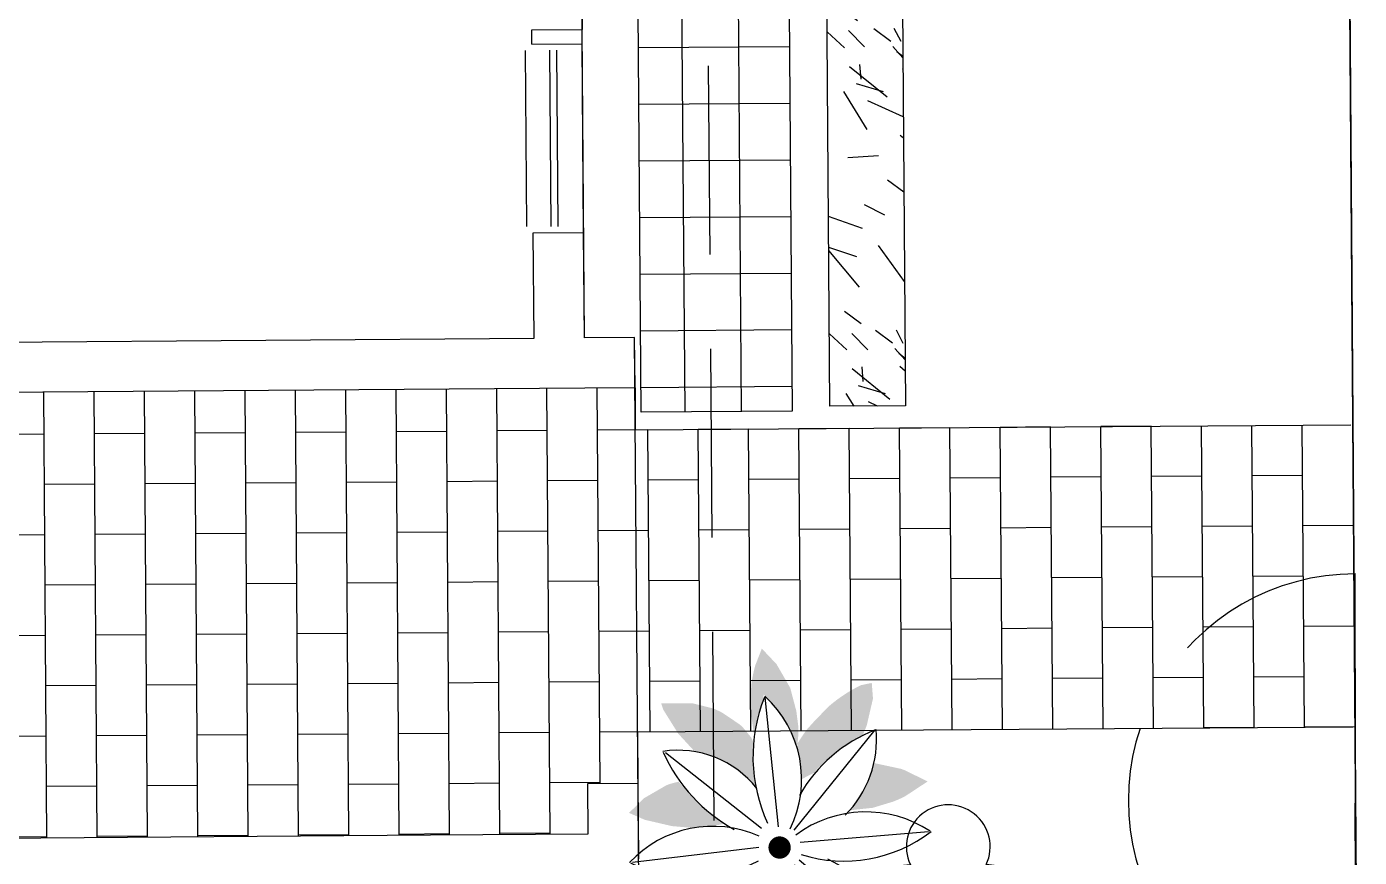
# Model space of a CAD drawing. Header units: feet. Extents: x 919634 to 928945, y 707022 to 708026.
# Drawn here: x 920769 to 920786.66, y 707339.63 to 707350.63 of the extents above; entities that cross this region are included whole.
import ezdxf

# ---------------------------------------------------------------- set-up
doc = ezdxf.new("R2010")
doc.units = ezdxf.units.FT
doc.header["$LTSCALE"] = 20
doc.header["$MEASUREMENT"] = 0
doc.linetypes.add('HIDDEN2', pattern=[0.1875, 0.125, -0.0625])
doc.linetypes.add('Site Plan$0$HIDDEN2', pattern=[0.1875, 0.125, -0.0625])
for name, color, linetype in [('-u-site-utility clear zone', 252, 'HIDDEN2'), ('-u-site-xref', 7, 'Continuous'), ('LK-TREE-050M', 2, 'Continuous'), ('LK-TREE-TRNK', 32, 'Continuous'), ('LP-ANNO-LABL-SHRB', 2, 'Continuous'), ('LP-TREE', 15, 'Continuous'), ('Site Plan$0$-u-site-bldg_interior', 252, 'Continuous'), ('Site Plan$0$SP-BLDG-ROOF ABOVE', 4, 'Site Plan$0$HIDDEN2'), ('Site Plan$0$SP-LOT PAVERS', 254, 'Continuous'), ('x-Villa6-LP Block$0$L-002', 253, 'Continuous'), ('x-Villa6-LP Block$0$LK-SHRB-013M', 253, 'Continuous'), ('x-Villa6-LP Block$0$LK-SHRB-025M', 253, 'Continuous'), ('x-Villa6-LP Block$0$LK-SHRB-035M', 253, 'Continuous'), ('x-Villa6-LP Block$0$LK-SHRB-TRNK', 253, 'Continuous'), ('x-Villa6-LP Block$0$LP-PATT-SHAR', 253, 'Continuous'), ('x-Villa6-LP Block$0$LP-SHAR-BRDR-CONT', 253, 'Continuous'), ('x-Villa6-LP Block$0$LP-SHRB', 253, 'Continuous')]:
    doc.layers.add(name, color=color, linetype=linetype)
doc.layers.add('Site Plan$0$SP-SIDEWALK', color=2, linetype='Continuous', lineweight=25)
doc.layers.add('SP-BUILDING-FOOTPRINT', color=1, linetype='Continuous', lineweight=25)
doc.layers.add('x-Villa6-LP Block$0$LK-SHRB-SHAD', color=253, linetype='Continuous', plot=False)
doc.layers.get('-u-site-xref').off()

# ---------------------------------------------------------------- blocks, each defined once
blk = doc.blocks.new('Site Plan')
at = {"layer": 'Site Plan$0$SP-LOT PAVERS', "extrusion": (7.49369476447442e-08, 5.421449408350116e-10, 0.9999999999999972)}
h = blk.add_hatch(dxfattribs=at)
h.set_pattern_fill('AR-B816', color=256, scale=0.08333333333333331, angle=90.41450947818753)
h.set_pattern_definition([(90.41450947818744, (920786.5937533336, 707341.3549847414), (-0.6666492204798994, -0.004822994711523406), []), (180.4145094781875, (920786.5937533336, 707341.3549847414), (-0.6618262257683755, -0.6714722151914222), [0.6666666666666665, -0.6666666666666665])])
h.paths.add_polyline_path([(920777.0650559088, 707345.2883238336), (920777.0610345023, 707345.8441750354), (920767.0613273574, 707345.7718303531), (920767.1040532981, 707339.8661189146), (920776.4371113811, 707339.9336186505), (920776.4322883871, 707340.6002678716), (920777.0989376071, 707340.6050908657), (920777.0939938776, 707341.2884284066), (920786.5937533336, 707341.3549847412), (920786.5648153644, 707345.3548801687)])
at = {"layer": 'Site Plan$0$-u-site-bldg_interior', "extrusion": (7.493694764474419e-08, 5.421449408350157e-10, 0.9999999999999972)}
for p, q in [((920776.3419305208, 707353.0898114393, 2.216057052497245e-06), (920776.360016751, 707350.5898768625, 2.21605705249727e-06)), ((920775.6933675596, 707350.585053868, 2.26601632281677e-06), (920776.360016751, 707350.5898768625, 2.21605705249727e-06)), ((920775.6947240268, 707350.3975587747, 2.266016322816772e-06), (920775.6933675596, 707350.585053868, 2.26601632281677e-06)), ((920776.3613732182, 707350.4023817691, 2.216057052497271e-06), (920776.360016751, 707350.5898768625, 2.21605705249727e-06)), ((920775.6288762011, 707347.980352476, 2.272261234053826e-06), (920775.6119957196, 707350.3136247476, 2.272261234053803e-06)), ((920775.6947240268, 707350.3975587747, 2.266016322816772e-06), (920776.3613732182, 707350.4023817691, 2.216057052497271e-06)), ((920775.9493912958, 707347.9826713005, 2.248241554039263e-06), (920775.9325108143, 707350.3159435721, 2.24824155403924e-06)), ((920776.0419675236, 707347.9833410601, 2.24130381099284e-06), (920776.0250870421, 707350.3166133317, 2.241303810992818e-06)), ((920776.3794594484, 707347.9024471923, 2.216057052497295e-06), (920776.3613732182, 707350.4023817691, 2.216057052497271e-06)), ((920775.712810228, 707347.8976241976, 2.266016324989082e-06), (920776.3794594484, 707347.9024471923, 2.216057052497295e-06)), ((920775.7229130481, 707346.5011782795, 2.26601632657687e-06), (920775.712810228, 707347.8976241976, 2.266016324989082e-06)), ((920776.3895622898, 707346.5060012642, 2.216057052497309e-06), (920776.3794594484, 707347.9024471923, 2.216057052497295e-06)), ((920766.5355965464, 707346.4347109718, 2.954521817178377e-06), (920775.7229130481, 707346.5011782795, 2.26601632657687e-06)), ((920777.0562115102, 707346.5108242589, 2.166097780005523e-06), (920776.3895622898, 707346.5060012642, 2.216057052497309e-06)), ((920777.061034505, 707345.8441750353, 2.166097780005529e-06), (920777.0562115102, 707346.5108242589, 2.166097780005523e-06)), ((920776.3943852844, 707345.8393520538, 2.216057052497315e-06), (920767.06132736, 707345.7718303533, 2.915484532097154e-06)), ((920777.061034505, 707345.8441750353, 2.166097780005529e-06), (920776.3943852845, 707345.8393520406, 2.216057052497315e-06)), ((920777.0989376097, 707340.605090866, 2.16609778000558e-06), (920776.4322883893, 707340.6002678713, 2.216057052497366e-06)), ((920776.4322883893, 707340.6002678713, 2.216057052497366e-06), (920776.437111384, 707339.9336186507, 2.216057052497373e-06)), ((920777.0989376097, 707340.605090866, 2.16609778000558e-06), (920777.1061721018, 707339.6051170352, 2.166097780005589e-06)), ((920774.35383257, 707339.9185467922, 2.372179779046201e-06), (920767.1040533007, 707339.8661189143, 2.915484532097212e-06)), ((920776.437111384, 707339.9336186507, 2.216057052497373e-06), (920774.35383257, 707339.9185467922, 2.372179779046201e-06))]:
    blk.add_line(p, q, dxfattribs=at)
at = {"layer": 'Site Plan$0$SP-BLDG-ROOF ABOVE', "extrusion": (7.493694764474419e-08, 5.421449408350157e-10, 0.9999999999999972)}
blk.add_line((920777.9778192069, 707357.6118941837, 2.091016923396637e-06), (920778.1104515507, 707339.2790421135, 2.091016923396815e-06), dxfattribs=at)
at = {"layer": 'Site Plan$0$SP-SIDEWALK'}
for p, q in [((920786.4767387636, 707358.0029820817), (920786.6557677202, 707333.7628028855)), ((920786.5950438384, 707340.3415588794, 1.530152135749355e-05), (920786.602208777, 707339.3415845613, 1.530152961929373e-05))]:
    blk.add_line(p, q, dxfattribs=at)
at = {"layer": 'Site Plan$0$SP-SIDEWALK', "extrusion": (7.493694764474419e-08, 5.421449408350157e-10, 0.9999999999999972)}
for p, q in [((920777.061034505, 707345.8441750353, 2.166097780005529e-06), (920777.0650559121, 707345.2883237291, 2.166097780005534e-06)), ((920777.0655130249, 707345.2883270362, 2.166063523573018e-06), (920786.5413342185, 707345.354715844, 1.455938414546032e-06)), ((920777.0935367671, 707341.2884252038, 2.166132036420641e-06), (920786.5693579601, 707341.3548140116, 1.456006927419827e-06)), ((920777.0939938813, 707341.288428279, 2.166097780005573e-06), (920777.0989376097, 707340.605090866, 2.16609778000558e-06))]:
    blk.add_line(p, q, dxfattribs=at)
at = {"layer": 'Site Plan$0$SP-SIDEWALK', "extrusion": (7.493694764474419e-08, 5.421449408350098e-10, 0.9999999999999972), "elevation": 0.06939971881061716}
blk.add_lwpolyline([(920785.7848719062, 707453.004206562), (920786.6071925086, 707339.3405138953)], dxfattribs=at)
at = {"layer": 'Site Plan$0$SP-SIDEWALK', "extrusion": (7.493694764474419e-08, 5.421449408350157e-10, 0.9999999999999972), "elevation": 0.06938587248384431}
blk.add_lwpolyline([(920785.7868032975, 707453.0042205348), (920786.6091239, 707339.3405278681)], dxfattribs=at)
blk = doc.blocks.new('x-Villa6-LP Block$0$SHRUB-TROP-045')
at = {"layer": 'x-Villa6-LP Block$0$LK-SHRB-SHAD'}
h = blk.add_hatch(color=256, dxfattribs=at)
h.paths.add_polyline_path([(0.1215167453093784, 0.5043569362082501), (0.1203003878797375, 0.5056175867822681), (0.09665566838219775, 0.4529033299489846), (0.07482977683545755, 0.3620166802364615), (0.06790325681754439, 0.289331893911708, -0.03911058449450702), (0.07307008214392852, 0.2296074002583559, 0.02457280706967432), (0.08219380524876385, 0.185146694886452, -0.04738378601124061), (0.1475058920860306, 0.266891483077643), (0.147866450044134, 0.2673519195175267)])
h.paths.add_polyline_path([(0.169408654825574, 0.454721062943257), (0.1215167453093784, 0.504356936208243), (0.147866450044134, 0.2673519195175302), (0.1494015802639552, 0.2693122975296696), (0.1551119177809284, 0.2746016286515598, -0.01763492411321065), (0.1837357045316566, 0.301115067767352), (0.2239733946581168, 0.3383861513112016), (0.2167363405818179, 0.367317010207632, 0.008915204495963938), (0.2118357350416034, 0.3800942290321565)])
h.paths.add_polyline_path([(0.487702975998161, 0.3903080836046975), (0.487702975998161, 0.394735874132973), (0.4658770734857711, 0.3874649421559688), (0.3858487862049174, 0.3383861513111981), (0.3276464014364819, 0.2856718944779288), (0.3203711005990186, 0.256588166569923), (0.3135346643655907, 0.2391967668745067, -0.06161275381162902), (0.2783707526661914, 0.1629525964922394), (0.2676251887172612, 0.1420709879321258), (0.2481576962204741, 0.1215343010017058, -0.02671850814648192), (0.2230315264653342, 0.09502815070492332), (0.2077814663285551, 0.07894052613023561, -0.01703608183544385), (0.2436792109799626, 0.084164228700363)])
h.paths.add_polyline_path([(0.487702975998161, 0.2911250934606748), (0.487702975998161, 0.3903080836046975), (0.2436792109799626, 0.084164228700363, -0.04874061055287343), (0.3472404282249357, 0.08551359662647329), (0.3549287768355782, 0.0857212651103545), (0.3712981954956405, 0.09299219708735862), (0.4061783365263807, 0.1215133686049796, 0.01122327890789776), (0.4163136541991719, 0.133042258455415), (0.4548014990487843, 0.1894572167182211, 0.02485514037877812), (0.4695499201874185, 0.2200683205129472)], flags=17)
h.paths.add_polyline_path([(0.6134260903216386, 0.07727006057882235, 0.02806268194683576), (0.5551192936893017, 0.09021108450845716), (0.4767900192591412, 0.09662766307585713), (0.3752902992444689, 0.08239063724041884, -0.04876374819254942), (0.4760652145592701, 0.05828044806780497), (0.5149853404316076, 0.04936660522533387), (0.5036778280655199, 0.03968026848709982, -0.0003316592131866384), (0.5033291935448574, 0.03931947804622737), (0.6687318177812784, 0.05516104897568042)])
h.paths.add_polyline_path([(0.6695854421066088, 0.05481980420809052), (0.6687318177812784, 0.05516104897568042), (0.5033291935448574, 0.03931947804622737, -0.04713572461330539), (0.449266818973598, -0.006929749637887284), (0.4385947090523246, -0.01607178256768194), (0.4227832608894886, -0.02397276186219344, -0.03339106025449748), (0.3776489759552533, -0.04652636018319001), (0.3731170234464116, -0.0487909764642005), (0.3694155885737445, -0.04986180128573992, -0.01840195520888438), (0.3431471224392908, -0.05904649493855274, -0.003729895715891502), (0.3496757914919613, -0.0629544126426076, 0.03774485202328312), (0.4066114084745465, -0.06599545446243127), (0.458601772648322, -0.05969737442969958), (0.5368112429440117, -0.03970231149294889), (0.6168395192592016, 0.005741013363316227)])
h.paths.add_polyline_path([(0.4752278002650314, -0.1708355280926526), (0.4276817632789545, -0.1233180292284288), (0.3984542914724898, -0.09668544753491304, 0.0290957953148948), (0.3496757914919613, -0.0629544126426076, -0.00877288542749939), (0.3365476293127472, -0.06101913044372864, -0.04622488633375078), (0.2680127279270152, -0.07412606936235377), (0.549527330050779, -0.3050129754724722), (0.5439849952152827, -0.2773179172706115, 0.06237489288077321)])
h.paths.add_polyline_path([(0.2680127279270152, -0.07412606936235377, -0.02604137665471236), (0.2286846779986433, -0.07587764057170787, -0.03077215018051943), (0.2509343324112194, -0.1190119937563736), (0.2621687158305974, -0.1269534952169842), (0.2906960867436652, -0.1604949630337025, -0.00946911951601116), (0.3036019609618421, -0.1748657612840212), (0.3294652293872531, -0.2032982809755062), (0.3405635175491568, -0.2231707782067112, -0.03350516339593127), (0.3748712190113679, -0.2821989651412089), (0.4076746887173215, -0.2960026636822981), (0.4974884404941804, -0.3175450265193902, 0.001550993005146463), (0.4997085410075215, -0.3177401517850953), (0.5513618336533028, -0.3141799936248084), (0.549527330050779, -0.3050129754724615)])
h.paths.add_polyline_path([(0.281812054640767, -0.3194512875802751, -0.01558616395823627), (0.2601744932790808, -0.3136926936371331), (0.2530745870423488, -0.3123622606305467), (0.2478684001974898, -0.3097607295966363, -0.101848136993207), (0.1229119572716257, -0.2365062753097469), (0.1257568607664155, -0.2578302708029518), (0.1312133336531218, -0.3141799936248084), (0.151449313666248, -0.3829410163782221, 0.02278777222029971), (0.1690117303997312, -0.423126655075837), (0.2185169217714247, -0.4995887590383781), (0.2566795465100853, -0.4233093183234224, 0.009030372847727874), (0.2616864238129892, -0.4099622412926642)])
at = {"layer": 'x-Villa6-LP Block$0$LK-SHRB-013M'}
for p, q in [((-0.04521264860298402, 0.4947111888167655), (0.002076790392081307, 0.06936166816209877)), ((0.3221899285497898, 0.3820117431732193), (0.0657356590128586, 0.06027300319084361)), ((-0.3871516892731108, 0.3165733553801964), (-0.06158206726306048, 0.04936660522534098)), ((0.5058912226090087, 0.04573113923683891), (0.0693733039487654, 0.003923280369072302)), ((-0.5017376418248602, -0.05060870945844798), (-0.06521972316460278, -0.01425404957343446)), ((-0.3198551757164125, -0.3905247793833304), (-0.04339382065221287, -0.06515057341245623)), ((0.04936622938714663, -0.5014064920326256), (0.01662739206700792, -0.06878603940095473)), ((0.3931240980080446, -0.3232686585960565), (0.05846035817538109, -0.04879097646419694))]:
    blk.add_line(p, q, dxfattribs=at)
at = {"layer": 'x-Villa6-LP Block$0$LK-SHRB-025M'}
for centre, radius, start, end in [((0.5451724324242804, -0.1177981326447899), 0.5532854396685946, 113.6603929013798, 150.8006240538955), ((-0.01224134544075639, 0.3432141848778336), 0.3419789932341151, 308.2709197530111, 7.916879420484095), ((-0.3815419807453679, -0.06187560180722684), 0.3841396636401886, 39.34465986368666, 91.45496107800469), ((0.04210874704877199, 0.4504920083477231), 0.4516916652489914, 196.9518974586183, 245.6194607626367), ((-0.08222916647268619, -0.5083856674715861), 0.5100011634504026, 21.18159697401638, 59.73613060439472), ((0.1065289794307773, -0.4235060134442534), 0.4305509138050944, 131.8394178315768, 176.2882863749757), ((-0.4263544192464508, 0.01700031444270067), 0.4248807598735617, 284.5280451219058, 335.1219479017915), ((0.3633379174516875, 0.03040730845384232), 0.3592318242110866, 224.4220481959246, 275.0012963446909)]:
    blk.add_arc(centre, radius, start, end, dxfattribs=at)
at = {"layer": 'x-Villa6-LP Block$0$LK-SHRB-035M'}
for centre, radius, start, end in [((0.3629830984669695, 0.2903436567445006), 0.4620411458082892, 152.7959366365129, 208.2317824799104), ((-0.3106961840859412, 0.2264931394360303), 0.3837789021252797, 335.6581287532791, 46.50173489216453), ((-0.2174175365653213, -0.4195929794682272), 0.4681452261535458, 72.61073509454098, 128.0352027105521), ((0.2315448354218574, 0.3022955898139337), 0.3781840460421287, 243.3987376485649, 317.242999875376), ((0.3023645459118427, -0.4450846519260807), 0.5324925785214418, 67.5269908588721, 114.3920613212142), ((-0.2828635325053028, 0.2693300553339064), 0.3894860243163909, 235.6643069879837, 305.1074770159431), ((0.4341578652229146, -0.2202609093254111), 0.4813819832427439, 162.1670396703205, 217.0353751854606), ((-0.2770041960257856, -0.2878356535625635), 0.394680609157847, 326.2885753531619, 36.14852901844077)]:
    blk.add_arc(centre, radius, start, end, dxfattribs=at)
at = {"layer": 'x-Villa6-LP Block$0$LK-SHRB-TRNK', "const_width": 0.0375}
blk.add_lwpolyline([(-0.01874999999999716, -7.105427357601002e-15, 1), (0.01874999999999716, -7.105427357601002e-15, 1)], format="xyb", close=True, dxfattribs=at)
blk = doc.blocks.new('x-Villa6-LP Block', base_point=(60.56777102686465, 154.948772139498, 6.35512269888012e-07))
at = {"layer": 'x-Villa6-LP Block$0$LP-PATT-SHAR'}
h = blk.add_hatch(dxfattribs=at)
h.set_pattern_fill('ANSI37', color=256, scale=6, angle=45)
h.set_pattern_definition([(90, (66.81860339548439, 162.3670482701855), (-0.7500000000000001, -8.673617379884035e-19), []), (180, (66.81860339548439, 162.3670482701855), (-5.464378949326942e-17, -0.75), [])])
h.paths.add_polyline_path([(66.81860339536797, 162.3678366929526), (66.8207992251264, 164.3678366929526), (82.18420799670275, 164.3670482701855), (82.18420799670275, 162.3670482701855)])
h = blk.add_hatch(dxfattribs=at)
h.set_pattern_fill('LAFX-C235-MULCH', color=256, scale=4, pattern_type=2)
h.set_pattern_definition([(4.23639479906, (922375.614484788, 708259.5411276674), (-55.99999999996308, -3.999999999998226), [0.196788, -108.099101158]), (11.88865803960001, (922378.0421647881, 708261.5690476677), (-19.99999999998795, -3.999999999987125), [0.2822600000000001, -77.38369009040001]), (18.75865034779998, (922374.451488788, 708261.0893276675), (-12.00135249324568, -3.99594023142041), [0.40684, -210.8370881116]), (26.56505117709998, (922374.625936788, 708259.9118076673), (3.99999999999884, 4.000000000001912), [0.195036, -8.74923497568]), (29.29136217100001, (922374.545964788, 708260.5369676674), (-99.99999999996487, -56.00000000001631), [0.34172, -187.7008469828]), (30.57922687249996, (922378.194804788, 708262.3541676673), (-67.99999999995879, -39.99999999999294), [0.18574, -102.0297179592]), (30.96375653209998, (922377.3080447881, 708260.3043276673), (-7.999999999990194, -3.99999999999663), [0.5933599999999999, -22.7304477954]), (31.6075022462, (922378.049444788, 708261.1547276675), (-20.00000000002493, -11.9999999999917), [0.2219, -60.8354494424]), (33.69006752600001, (922376.6175247881, 708258.5743876674), (-7.999999999996396, -3.999999999999507), [0.262072, -14.16013209604]), (34.69515353119998, (922377.039124788, 708262.1578076674), (-11.99999999999839, -7.999999999988334), [0.3447799999999999, -62.90077335639998]), (35.18874313199998, (922376.050564788, 708258.1746116673), (-107.9704025626283, -76.04204212472915), [0.69372, -214.6014234584]), (35.7538872544, (922377.7732447879, 708259.9190876674), (-28.00000000002642, -19.99999999999163), [0.44784, -122.7755438572]), (36.41637851989999, (922375.2946447879, 708259.7010076673), (-76.01414970793456, -55.98079174272708), [0.5509599999999999, -208.255153236]), (36.86989764579999, (922374.7640391879, 708261.7507676672), (-12.00000000000615, -7.999999999990781), [0.145372, -19.85462805224]), (37.1847064532, (922374.836724788, 708261.2201676675), (-15.99999999999958, -11.99999999998536), [0.26458, -145.3376168468]), (38.99099404249998, (922376.2686447881, 708260.4569676676), (-20.0000000000038, -15.99999999999983), [0.1963880000000001, -107.877662002]), (39.61068823999997, (922375.9270047881, 708261.5908476674), (-91.99999999997937, -75.99999999991098), [0.82084, -149.7514050452]), (40.50284838529998, (922377.6932847879, 708261.2710476675), (-135.9659065597899, -116.0399597267622), [0.45884, -215.1704678476]), (41.34777721970001, (922374.844004788, 708260.7041676674), (-31.99999999991817, -27.9999999999343), [0.24204, -132.9645501448]), (42.58049078329999, (922378.1294047879, 708258.6107276675), (-47.99999999992922, -43.99999999986755), [0.365244, -200.632269924]), (42.84703721089998, (922375.265564788, 708260.9294076673), (-107.9619766122515, -100.0410496043131), [0.68404, -222.9227381596]), (43.3634229584, (922376.1886847881, 708261.2855676677), (-68.00000000007915, -64.00000000011225), [0.359924, -98.67542319200001]), (43.95837332399998, (922376.472164788, 708261.0457276673), (-107.9999999998423, -103.9999999998839), [0.5654399999999999, -155.023745074]), (44.02897806889997, (922375.7234847881, 708261.7943676674), (-116.0000000001742, -112.0000000000871), [0.303284, -166.5978840112]), (44.11859600339999, (922374.567804788, 708258.4871676675), (-123.9413914751457, -120.0605325627017), [0.6684, -177.5451185268]), (45.9093804492, (922377.169964788, 708260.6459276677), (120.0000000000683, 124.0000000000745), [0.32384, -177.8895149972]), (46.19348942400001, (922377.7078047879, 708260.7985676675), (88.04075343188468, 91.96100116411901), [0.49352, -132.4726452916]), (46.4943335913, (922378.456484788, 708261.9179276676), (71.96612476155346, 76.03207801210894), [0.5912799999999998, -109.7536501416]), (47.29061004259997, (922378.1948047881, 708260.4496876675), (44.00000000004976, 47.99999999998923), [0.51436, -70.252845592]), (47.29061004259997, (922374.676804788, 708261.6561676675), (44.00000000004976, 47.99999999998923), [0.1286, -70.6386294368]), (47.81555668419998, (922375.614484788, 708260.7622476673), (76.0000000000326, 84.00000000000308), [0.3139000000000001, -172.4286839816]), (48.6913859865, (922376.959164788, 708258.5016996673), (27.99999999997342, 32.00000000002454), [0.63864, -175.0884164632]), (48.945186229, (922375.229244788, 708261.7870876676), (80.00000000014167, 92.00000000004077), [0.2988080000000001, -164.139629128]), (49.28915332879996, (922375.1565247881, 708258.6834076674), (23.98960873812288, 28.00890345213219), [0.41232, -189.6192475584]), (50.5275401517, (922374.7640391879, 708260.2316076678), (35.99999999987129, 43.9999999999118), [0.6402800000000002, -87.45056517160002]), (50.59933933650001, (922377.1190447881, 708259.8245676676), (35.999999999971, 43.99999999993226), [0.2633799999999999, -144.6779873448]), (51.66665989089997, (922378.4274047881, 708259.3230476674), (59.9999999999058, 75.99999999987719), [0.398448, -218.8730720772]), (52.12501634889999, (922376.464884788, 708260.2025676674), (12.00000000000035, 15.99999999999941), [0.165748, -45.44126748160001]), (52.5238204386, (922375.556324788, 708261.5763276672), (52.00000000003288, 67.99999999994802), [0.274768, -150.9336970072]), (52.74471054639998, (922375.8252447881, 708259.1631276676), (12.00571148050184, 15.99571479635884), [0.64836, -124.9541741904]), (52.853313302, (922377.678764788, 708259.1413276676), (11.99999999998811, 15.99999999999677), [0.300924, -165.3010089128]), (52.853313302, (922374.5677887881, 708259.0904476674), (11.99999999998811, 15.99999999999677), [0.6018399999999999, -165.0000854696]), (53.42696902149997, (922376.871924788, 708261.9324876677), (80.00000000000671, 108.0000000000848), [0.280572, -154.1215008996]), (55.0079798014, (922378.2166047881, 708259.8827276673), (8.000000000000007, 11.99999999998184), [0.2661719999999998, -48.56004884799998]), (55.58163552089999, (922376.9010047881, 708260.2534476676), (51.97263882129675, 76.0187135771123), [0.4758, -169.2769596504]), (55.88552705469999, (922377.046364788, 708261.0675276675), (7.999999999982266, 11.99999999999247), [0.54432, -149.2288414084]), (56.30993247399999, (922376.3704047881, 708258.9959676677), (3.999999999999508, 7.999999999996394), [0.7338, -13.68840068556]), (56.30993247399999, (922375.4545647879, 708259.3012476674), (3.999999999999508, 7.999999999996394), [0.28828, -14.13392479544]), (56.59217541029997, (922377.9694847881, 708262.0124476674), (108.0552685508548, 163.9635902827126), [0.40924, -210.3797519764]), (57.1442780496, (922374.400608788, 708259.5629276676), (36.02656141108064, 55.98291590184689), [0.41532, -147.1516050132]), (57.99461679189999, (922375.723484788, 708258.5525796675), (11.99999999999397, 19.99999999998042), [0.4114399999999999, -37.32449366455998]), (60.708637829, (922376.791964788, 708258.2036876675), (56.00000000001633, 99.99999999996488), [0.3417, -187.7008469828]), (62.81888891449999, (922376.130524788, 708260.1880076673), (4.000000000003782, 7.999999999999432), [0.302324, -166.0707500204]), (65.17945866449996, (922377.555164788, 708261.8743276676), (23.98016984858512, 52.00914779172929), [0.64068, -237.3845405396]), (66.25050550709999, (922375.9415647881, 708258.9014876672), (27.99999999999469, 63.99999999988719), [0.397056, -108.8549478608]), (68.1985905136, (922375.9996847879, 708260.5150876675), (4.000000000010463, 11.999999999997), [0.5479999999999999, -20.99266290064]), (68.45902408149998, (922376.450364788, 708261.5326876672), (51.99999999990813, 132.0000000000264), [0.296948, -163.116638836]), (69.1022345012, (922375.1420047879, 708259.3012476674), (31.96079913338266, 84.01492319077363), [0.42792, -145.1742755116]), (69.22774531799999, (922378.3474447881, 708259.1122476676), (11.99999999996874, 31.99999999999514), [0.225444, -123.83905563]), (70.34617594189996, (922376.901004788, 708259.2140076674), (4.000000000006307, 11.99999999998665), [0.6483199999999999, -58.81594217839999]), (70.97439396239997, (922377.5333647879, 708258.7197676672), (4.000000000009033, 12.00000000000449), [0.44592, -122.2569542368]), (71.56505117709997, (922375.4182047881, 708260.1734876673), (-1.536330090923244e-12, 4.000000000002049), [0.6205999999999995, -12.02850691587999]), (72.97947438849997, (922377.446164788, 708259.2939676674), (43.99999999994676, 144.0000000000047), [0.3724759999999998, -204.6055718795999]), (74.84593194969999, (922375.425484788, 708262.0124476677), (39.99999999994553, 147.9999999999274), [0.361464, -198.555606126]), (78.69006752600002, (922375.0402447879, 708258.1019276675), (-6.269464114527779e-13, 4.000000000000169), [0.593, -19.80307453568]), (79.91940201249999, (922378.1003247881, 708259.2285676672), (11.99999999994069, 67.99999999995808), [0.6644399999999998, -182.1578872004]), (93.06648550109996, (922376.486684788, 708259.7955276674), (3.963425912546002, -76.00191612744558), [0.4076399999999998, -147.8084333903999])])
h.paths.add_polyline_path([(82.18420799670275, 161.8670482703019), (82.18420799670275, 160.8670482701855), (66.87792154110502, 160.8678366928361), (66.88124602730386, 161.8678366929526)])
at = {"layer": 'x-Villa6-LP Block$0$L-002'}
blk.add_lwpolyline([(82.18420799670275, 161.8670482703019), (82.18420799670275, 160.8670482701855), (66.87792154110502, 160.8678366928361), (66.88124602730386, 161.8678366929526)], close=True, dxfattribs=at)
at = {"layer": 'x-Villa6-LP Block$0$LP-SHAR-BRDR-CONT'}
blk.add_lwpolyline([(66.81860339536797, 162.3678366929526), (66.8207992251264, 164.3678366929526), (82.18420799670275, 164.3670482701855), (82.18420799670275, 162.3670482701855)], close=True, dxfattribs=at)
at = {"layer": 'x-Villa6-LP Block$0$LP-SHRB', "xscale": 3.937710483667111, "yscale": 3.937710483667111, "zscale": 3.319641774876093}
blk.add_blockref('x-Villa6-LP Block$0$SHRUB-TROP-045', (61.04170745424926, 162.5778579328908, 1.418051854508205e-06), dxfattribs=at)
blk = doc.blocks.new('TREE-SIMP-222')
at = {"layer": 'LK-TREE-050M'}
for centre, radius, start, end in [((-0.0006355610015589264, 0.52031300588812), 0.05306502300997314, 334.8355625046639, 205.3044107210234), ((-2.842170943040401e-14, 0), 0.5, 95.5789901823295, 144.5609830433569), ((0, 0), 0.5, 35.57899018233005, 84.56098304335616), ((-0.4509220615193499, 0.2596060909710687), 0.05306502300997314, 34.83556250466439, 265.304410721023), ((0.4502865005177625, 0.2607069149170513), 0.05306502300997314, 274.8355625046636, 145.3044107210238), ((0, 0), 0.5, 155.5789901823306, 204.5609830433566), ((0, 0), 0.5, 335.57899018233, 24.56098304335659), ((-0.450286500517791, -0.2607069149170513), 0.05306502300997314, 94.83556250466357, 325.3044107210212), ((0.4509220615193215, -0.2596060909710687), 0.05306502300997314, 214.8355625046644, 85.30441072102136), ((-2.842170943040401e-14, 0), 0.5, 215.5789901823304, 264.5609830433561), ((-2.842170943040401e-14, 0), 0.5, 275.5789901823295, 324.5609830433565), ((0.0006355610015305047, -0.52031300588812), 0.05306502300997314, 154.8355625046639, 25.30441072102336)]:
    blk.add_arc(centre, radius, start, end, dxfattribs=at)
at = {"layer": 'LK-TREE-TRNK'}
blk.add_circle((0, 0), 0.06, dxfattribs=at)
blk = doc.blocks.new('A$C2b7dc3a7')
at = {"layer": '-u-site-utility clear zone'}
blk.add_lwpolyline([(-3, 5.684341886080801e-14), (2.999990343749232, 0.007611662847921252)], dxfattribs=at)
blk.add_arc((0, 5.684341886080801e-14), 3, 179.8546277919402, 0.1453722080597722, dxfattribs=at)

msp = doc.modelspace()

# ---------------------------------------------------------------- block references
at = {"layer": '-u-site-xref'}
msp.add_blockref('Site Plan', (0, 0), dxfattribs=at)

# ---------------------------------------------------------------- next in the draw order: linework, layer by layer
at = {"layer": 'SP-BUILDING-FOOTPRINT', "extrusion": (7.493694764474419e-08, 5.421449408350157e-10, 0.9999999999999972), "elevation": 0.0693868526758077}
msp.add_lwpolyline([(920733.6140076591, 707338.9571250868), (920777.1105804819, 707339.2718089328), (920777.0562115078, 707346.5108242589), (920776.3895622874, 707346.5060012642), (920776.3093020217, 707357.5998229937), (920776.5592740977, 707357.6016057185), (920776.4760772367, 707369.1013327292), (920769.1429496376, 707369.0482798874), (920769.0935139419, 707375.8814343975), (920773.0934167345, 707375.9104839211), (920772.9391260917, 707397.2370129577), (920777.5223347144, 707397.2701710119), (920777.4848735553, 707402.4482243333), (920777.8182148988, 707402.4506345384), (920777.7701516576, 707409.094084138), (920781.4365897869, 707409.1321325252), (920781.3871541112, 707415.9652842628), (920773.4707308369, 707415.907574531), (920773.4687908952, 707416.2435803235), (920770.8016899577, 707416.224284698), (920770.7214015259, 707427.3220025051), (920775.9712636868, 707427.3599835852), (920775.9237145878, 707433.932366867), (920777.2570259915, 707433.9420130138), (920777.2195648196, 707439.1200681087), (920777.5528783908, 707439.1224795261), (920777.5048428901, 707445.7659279131), (920781.1712810192, 707445.8039763003), (920781.1218453435, 707452.6371280379), (920773.2054351094, 707452.577615909), (920773.2029911934, 707452.9154217918), (920732.7874060686, 707452.6207870122), (920732.9200464034, 707434.2879340545), (920730.9201019803, 707434.2734642224), (920731.0576017064, 707415.2678275383), (920733.0575302129, 707415.2822955126), (920733.339631003, 707376.2894532981), (920731.3396827978, 707376.2749843101), (920731.4771342998, 707357.2754765438), (920733.4770854505, 707357.2899455532), (920733.6140076591, 707338.9571250868)], dxfattribs=at)

# ---------------------------------------------------------------- next in the draw order: block references
at = {"layer": '-u-site-xref', "rotation": 90.42714286982422}
msp.add_blockref('x-Villa6-LP Block', (920786.6086423583, 707339.3391293405), dxfattribs=at)
at = {"layer": 'LP-ANNO-LABL-SHRB', "rotation": 270}
msp.add_blockref('A$C2b7dc3a7', (920786.5962542531, 707340.3794080584), dxfattribs=at)
at = {"layer": 'LP-TREE', "xscale": 10.46430050961437, "yscale": 10.46430050961437, "zscale": 13.88739792285958}
msp.add_blockref('TREE-SIMP-222', (920781.2168381835, 707334.3217612252), dxfattribs=at)

doc.saveas('drawing.dxf')
